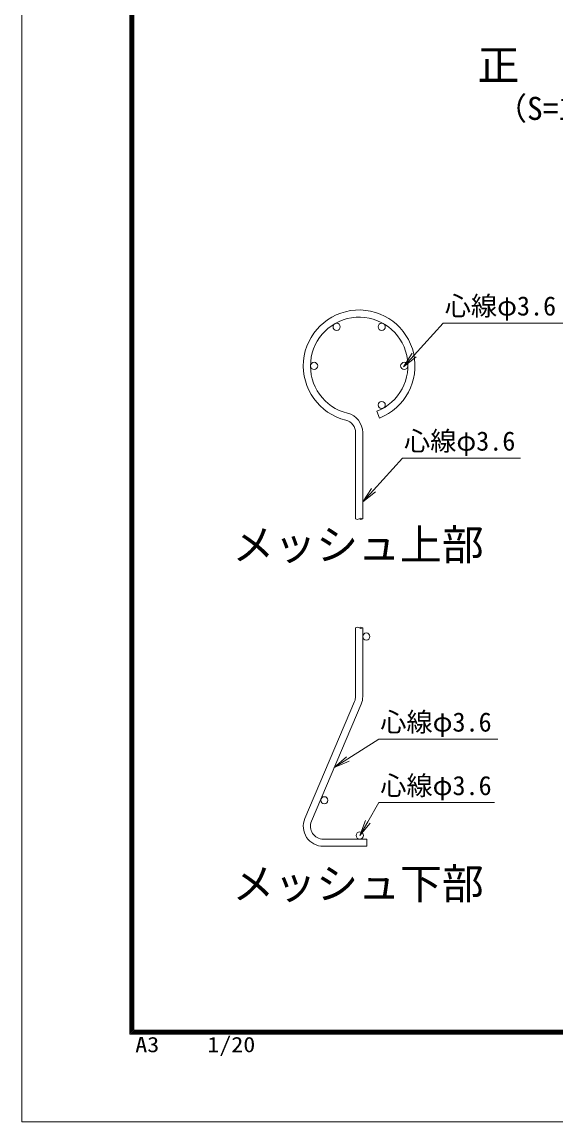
# Model space of a CAD drawing. Units: millimetres, scale not verified. Extents: x -4200 to 4200, y -2970 to 2970.
# Drawn here: x -4200 to -2864, y -2970 to -216 of the extents above; entities that cross this region are included whole.
import ezdxf
from ezdxf.enums import TextEntityAlignment as Align

# ---------------------------------------------------------------- set-up
doc = ezdxf.new("R2010")
doc.units = ezdxf.units.MM
doc.header["$LTSCALE"] = 20
for name, color, linetype, lineweight in [('0-0_D-STR-TXT', 7, 'Continuous', 9), ('0-5_0', 7, 'Continuous', 9), ('0-7_D-STR2', 7, 'Continuous', 9), ('0-C_D-TTL', 7, 'Continuous', 9)]:
    doc.layers.add(name, color=color, linetype=linetype, lineweight=lineweight)
doc.layers.add('0-8_D-TTL-TXT', color=7, linetype='Continuous')
doc.styles.add('ＭＳ ゴシック', font='')
doc.styles.get('ＭＳ ゴシック').set_extended_font_data('MS Gothic')

# ---------------------------------------------------------------- blocks, each defined once
blk = doc.blocks.new('_Open')
at = {"layer": '0-5_0'}
blk.add_line((-20, 3.33), (0, 0), dxfattribs=at)
blk.add_lwpolyline([(-20, -3.33), (0, 0), (-20, 0)], dxfattribs=at)

msp = doc.modelspace()

# ---------------------------------------------------------------- linework, layer by layer
at = {"layer": '0-0_D-STR-TXT'}
for points in [[(-2834.66, -969.85), (-3144.23, -969.85), (-3217.03, -1049.98)], [(-2950.15, -1308.08), (-3246.34, -1308.08), (-3319.14, -1388.22)], [(-3007.65, -2011.51), (-3305.84, -2011.51), (-3383.43, -2061.19)], [(-3016.02, -2170.54), (-3305.84, -2170.54), (-3333.35, -2218.14)]]:
    msp.add_lwpolyline(points, dxfattribs=at)
at = {"layer": '0-5_0'}
for p, q in [((-3363.86, -1904.48), (-3363.86, -1732.82)), ((-3345.86, -1904.48), (-3345.86, -1732.82)), ((-3490.88, -2210.24), (-3366.4, -1916.98)), ((-3474.31, -2217.27), (-3349.83, -1924.01)), ((-3335.86, -2261.78), (-3444.86, -2261.78))]:
    msp.add_line(p, q, dxfattribs=at)
msp.add_lwpolyline([(-3335.86, -2261.78), (-3335.86, -2279.78), (-3444.86, -2279.78)], dxfattribs=at)
for centre in [(-3336.86, -1754.78), (-3442.2, -2164.65), (-3353.36, -2252.78)]:
    msp.add_circle(centre, 9, dxfattribs=at)
for centre, radius, start, end in [((-3395.86, -1904.48), 32, 337, 0), ((-3395.86, -1904.48), 50, 337, 0), ((-3444.86, -2229.78), 50, 157, 270), ((-3444.86, -2229.78), 32, 157, 270)]:
    msp.add_arc(centre, radius, start, end, dxfattribs=at)
at = {"layer": '0-7_D-STR2'}
for p, q in [((-3310.64, -1190.83), (-3304.12, -1207.61)), ((-3363.86, -1244.17), (-3363.86, -1459.86)), ((-3345.86, -1244.17), (-3345.86, -1459.86))]:
    msp.add_line(p, q, dxfattribs=at)
for centre in [(-3411.36, -979.26), (-3298.36, -979.26), (-3467.86, -1077.12), (-3241.86, -1077.12), (-3298.36, -1174.99)]:
    msp.add_circle(centre, 9, dxfattribs=at)
for centre, radius, start, end in [((-3354.86, -1077.12), 140, 291.25, 256.20952), ((-3354.86, -1077.12), 122, 291.25, 256.20952), ((-3395.86, -1244.17), 50, 0, 76.20952), ((-3395.86, -1244.17), 32, 0, 76.20952), ((-3350.36, -1466.14), 7.72, 54.35871, 125.64129), ((-3359.36, -1453.59), 7.72, 234.35871, 305.64129), ((-3350.36, -1453.59), 7.72, 234.35871, 305.64129), ((-3359.36, -1739.1), 7.72, 54.35871, 125.64129), ((-3350.36, -1739.1), 7.72, 54.35871, 125.64129), ((-3350.36, -1726.55), 7.72, 234.35871, 305.64129)]:
    msp.add_arc(centre, radius, start, end, dxfattribs=at)
at = {"layer": '0-C_D-TTL', "color": 2, "lineweight": 18}
msp.add_lwpolyline([(-4200, 2970), (4200, 2970), (4200, -2970), (-4200, -2970)], close=True, dxfattribs=at)
at = {"layer": '0-C_D-TTL'}
for points in [[(-3930, 2750), (3930, 2750), (3930, -2750), (-3930, -2750)], [(-3927.5, 2747.5), (3927.5, 2747.5), (3927.5, -2747.5), (-3927.5, -2747.5)], [(-3925, 2745), (3925, 2745), (3925, -2745), (-3925, -2745)], [(-3922.5, 2742.5), (3922.5, 2742.5), (3922.5, -2742.5), (-3922.5, -2742.5)], [(-3920, 2740), (3920, 2740), (3920, -2740), (-3920, -2740)]]:
    msp.add_lwpolyline(points, close=True, dxfattribs=at)

# ---------------------------------------------------------------- block references
at = {"layer": '0-0_D-STR-TXT', "xscale": 2, "yscale": 2}
for p, rotation in [((-3243.92, -1079.59), 227.7476), ((-3346.03, -1417.83), 227.7476), ((-3417.12, -2082.76), 212.63137), ((-3353.36, -2252.78), 239.98148)]:
    msp.add_blockref('_Open', p, dxfattribs=dict(at, rotation=rotation))

# ---------------------------------------------------------------- texts
at = {"layer": '0-0_D-STR-TXT', "style": 'ＭＳ ゴシック'}
for s, height, p in [('正\u3000面\u3000図', 76.98, (-3058.4, -385.5)), ('（S=1／20）', 57.77, (-3012.92, -478.7)), ('心線φ3.6', 48.09, (-3140.31, -965.46)), ('心線φ3.6', 48.09, (-3242.42, -1303.7)), ('心線φ3.6', 48.09, (-3301.93, -2007.12)), ('心線φ3.6', 48.09, (-3301.93, -2166.15))]:
    msp.add_text(s, height=height, dxfattribs=at).set_placement(p, align=Align.BOTTOM_LEFT)
at = {"layer": '0-8_D-TTL-TXT', "style": 'ＭＳ ゴシック'}
for s, p in [('メッシュ上部', (-3672.66, -1586.25)), ('メッシュ下部', (-3672.66, -2435))]:
    msp.add_text(s, height=76.98, dxfattribs=at).set_placement(p, align=Align.BOTTOM_LEFT)
at = {"layer": '0-C_D-TTL', "style": 'ＭＳ ゴシック', "width": 1.15}
msp.add_text('A3\u3000\u30001/20', height=38.42, dxfattribs=at).set_placement((-3916.09, -2806.81), align=Align.BOTTOM_LEFT)

doc.saveas('drawing.dxf')
